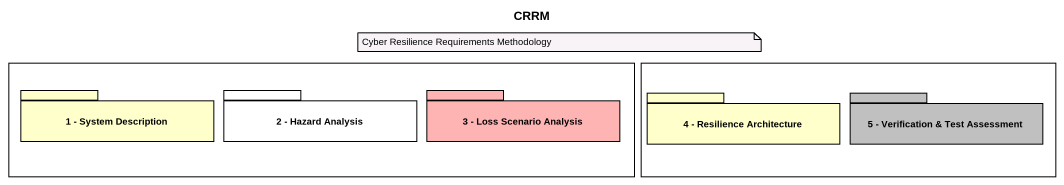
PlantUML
@startuml
title CRRM
rectangle " " as rectangle1 {
  package "1 - System Description" as p1_System_Description #FFFFCC {
  }
  package "2 - Hazard Analysis" as p2_Hazard_Analysis {
  }
  package "3 - Loss Scenario Analysis" as p3_Loss_Scenario_Analysis #FFB4B4 {
  }
}
rectangle " " as rectangle2 {
  package "4 - Resilience Architecture" as p4_Resilience_Architecture #FFFFCC {
  }
  package "5 - Verification & Test Assessment" as p5_Verification_Test #C0C0C0 {
  }
}
note as N1
  Cyber Resilience Requirements Methodology
end note
@enduml
